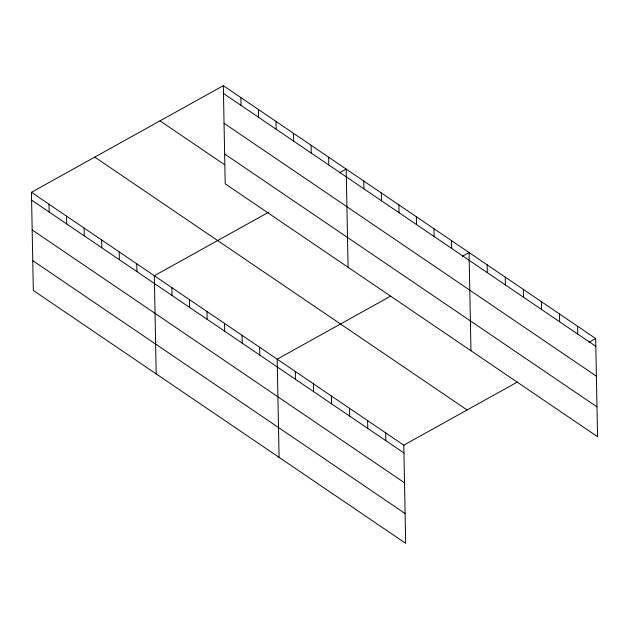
<?xml version="1.0" encoding="UTF-8"?>
<svg xmlns="http://www.w3.org/2000/svg" width="629" height="629" viewBox="0 0 629 629"><rect width="100%" height="100%" fill="white"/><g stroke="black" fill="none" stroke-linecap="round" stroke-linejoin="round"><path stroke-width="0.94" d="M31.45 192.301L403.794 445.167L405.674 543.338L33.337 290.472L31.45 192.301L223.326 85.662L595.663 338.528L597.55 436.699L225.206 183.833L223.326 85.662M268.662 212.201L154.325 275.746L156.204 373.917M339.44 172.857L346.194 169.107L348.081 267.278M390.695 296.11L277.192 359.19L279.079 457.362M462.315 256.31L469.069 252.551L470.956 350.723M403.794 445.167L517.29 382.086M588.909 342.278L595.663 338.528M223.476 93.462L595.812 346.335M224.05 123.284L596.386 376.158M224.639 154.011L596.976 406.877M160.002 120.854L224.632 164.743M94.767 157.108L467.111 409.974M31.599 200.108L403.944 452.974M32.173 229.923L404.51 482.797M32.763 260.65L405.1 513.523M577.579 326.247L577.729 334.054M559.495 313.965L559.645 321.773M541.412 301.684L541.561 309.484M523.328 289.395L523.477 297.202M505.236 277.114L505.386 284.921M487.153 264.833L487.302 272.64M451.52 240.632L451.669 248.439M433.963 228.712L434.112 236.52M416.406 216.793L416.563 224.592M398.857 204.865L399.006 212.673M381.3 192.946L381.449 200.753M385.703 432.886L385.852 440.693M363.751 181.026L363.9 188.834M367.619 420.604L367.768 428.412M349.535 408.323L349.685 416.131M328.645 157.187L328.794 164.995M331.452 396.042L331.601 403.842M311.088 145.268L311.237 153.067M313.368 383.761L313.517 391.56M293.539 133.34L293.688 141.148M295.276 371.472L295.433 379.279M275.982 121.421L276.131 129.228M258.433 109.501L258.582 117.308M259.643 347.271L259.793 355.078M240.876 97.581L241.025 105.389M242.086 335.351L242.236 343.159M224.537 323.432L224.687 331.239M206.98 311.512L207.13 319.312M189.431 299.585L189.581 307.392M171.874 287.665L172.024 295.473M136.768 263.826L136.918 271.634M119.219 251.907L119.368 259.714M101.662 239.987L101.812 247.787M84.113 228.06L84.262 235.867M66.556 216.14L66.705 223.948M49.007 204.221L49.156 212.028"/></g></svg>
